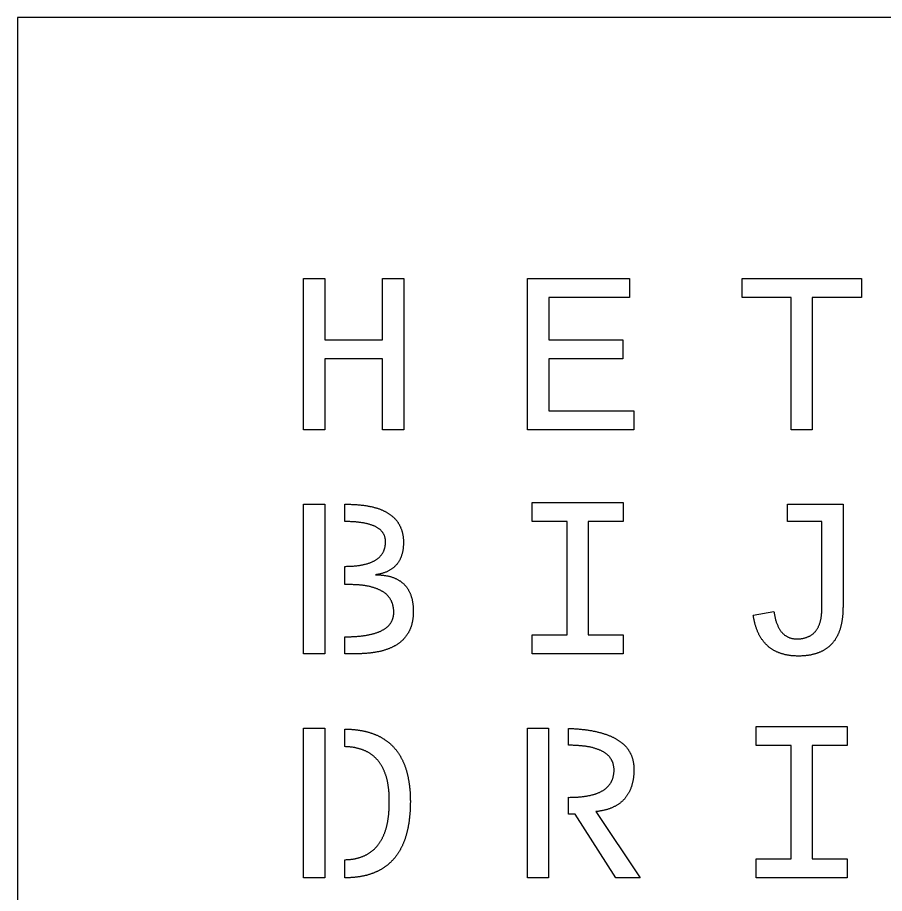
# Model space of a CAD drawing. Extents: x 0 to 500, y 0 to 500.
# Drawn here: x 0 to 129, y 369.6 to 500 of the extents above; entities that cross this region are included whole.
import ezdxf

# ---------------------------------------------------------------- set-up
doc = ezdxf.new("R2010")
doc.units = 0
doc.layers.get('0').update_dxf_attribs({"linetype": 'continuous'})

# ---------------------------------------------------------------- blocks, each defined once
blk = doc.blocks.new('SHAPESTRING013')
at = {"color": 0}
for points in [[(45.71, 405.31), (42.55, 405.31), (42.55, 427.56), (45.71, 427.56)], [(55.97, 411.5), (55.97, 411.59), (55.97, 411.68), (55.97, 411.76), (55.96, 411.85), (55.95, 411.94), (55.94, 412.02), (55.93, 412.11), (55.92, 412.19), (55.91, 412.27), (55.89, 412.35), (55.88, 412.43), (55.86, 412.51), (55.84, 412.59), (55.82, 412.67), (55.79, 412.74), (55.77, 412.82), (55.74, 412.89), (55.71, 412.96), (55.68, 413.04), (55.65, 413.11), (55.62, 413.18), (55.58, 413.25), (55.55, 413.31), (55.51, 413.38), (55.47, 413.45), (55.43, 413.51), (55.39, 413.58), (55.34, 413.64), (55.29, 413.7), (55.25, 413.76), (55.2, 413.82), (55.15, 413.88), (55.09, 413.94), (55.04, 414), (54.98, 414.05), (54.93, 414.11), (54.87, 414.16), (54.81, 414.22), (54.75, 414.27), (54.68, 414.32), (54.62, 414.37), (54.55, 414.42), (54.48, 414.47), (54.41, 414.51), (54.34, 414.56), (54.27, 414.6), (54.19, 414.65), (54.11, 414.69), (54.04, 414.73), (53.96, 414.78), (53.87, 414.82), (53.79, 414.85), (53.71, 414.89), (53.62, 414.93), (53.53, 414.97), (53.44, 415), (53.35, 415.04), (53.26, 415.07), (53.16, 415.1), (53.07, 415.13), (52.97, 415.16), (52.87, 415.19), (52.77, 415.22), (52.67, 415.25), (52.56, 415.27), (52.46, 415.3), (52.35, 415.32), (52.24, 415.35), (52.13, 415.37), (52.02, 415.39), (51.9, 415.41), (51.79, 415.43), (51.67, 415.45), (51.55, 415.46), (51.43, 415.48), (51.31, 415.5), (51.19, 415.51), (51.06, 415.52), (50.93, 415.54), (50.81, 415.55), (50.68, 415.56), (50.54, 415.57), (50.41, 415.58), (50.28, 415.58), (50.14, 415.59), (50, 415.59), (49.86, 415.6), (49.72, 415.6), (49.58, 415.6), (49.43, 415.61), (49.29, 415.61), (49.14, 415.6), (48.99, 415.6), (48.84, 415.6), (48.69, 415.6), (48.69, 418.32), (48.84, 418.32), (48.99, 418.33), (49.13, 418.33), (49.28, 418.33), (49.42, 418.34), (49.57, 418.34), (49.71, 418.35), (49.84, 418.36), (49.98, 418.37), (50.11, 418.38), (50.25, 418.39), (50.38, 418.41), (50.5, 418.42), (50.63, 418.44), (50.76, 418.45), (50.88, 418.47), (51, 418.49), (51.12, 418.51), (51.23, 418.53), (51.35, 418.56), (51.46, 418.58), (51.57, 418.6), (51.68, 418.63), (51.79, 418.66), (51.9, 418.68), (52, 418.71), (52.1, 418.74), (52.2, 418.78), (52.3, 418.81), (52.39, 418.84), (52.49, 418.88), (52.58, 418.91), (52.67, 418.95), (52.76, 418.99), (52.84, 419.03), (52.93, 419.07), (53.01, 419.11), (53.09, 419.15), (53.17, 419.2), (53.25, 419.24), (53.32, 419.29), (53.4, 419.34), (53.47, 419.39), (53.54, 419.44), (53.6, 419.49), (53.67, 419.54), (53.73, 419.59), (53.79, 419.65), (53.85, 419.7), (53.91, 419.76), (53.97, 419.82), (54.02, 419.87), (54.07, 419.93), (54.12, 420), (54.17, 420.06), (54.22, 420.12), (54.26, 420.19), (54.3, 420.25), (54.34, 420.32), (54.38, 420.39), (54.42, 420.45), (54.45, 420.52), (54.49, 420.6), (54.52, 420.67), (54.55, 420.74), (54.57, 420.82), (54.6, 420.89), (54.62, 420.97), (54.64, 421.05), (54.66, 421.13), (54.68, 421.21), (54.7, 421.29), (54.71, 421.37), (54.72, 421.46), (54.73, 421.54), (54.74, 421.63), (54.75, 421.71), (54.75, 421.8), (54.75, 421.89), (54.75, 421.98), (54.75, 422.06), (54.75, 422.14), (54.74, 422.22), (54.74, 422.29), (54.73, 422.36), (54.72, 422.44), (54.7, 422.51), (54.69, 422.58), (54.67, 422.65), (54.65, 422.72), (54.63, 422.79), (54.6, 422.86), (54.58, 422.92), (54.55, 422.99), (54.52, 423.05), (54.48, 423.11), (54.45, 423.18), (54.41, 423.24), (54.37, 423.3), (54.33, 423.36), (54.29, 423.41), (54.25, 423.47), (54.2, 423.53), (54.15, 423.58), (54.1, 423.63), (54.04, 423.69), (53.99, 423.74), (53.93, 423.79), (53.87, 423.84), (53.81, 423.89), (53.74, 423.93), (53.68, 423.98), (53.61, 424.02), (53.54, 424.07), (53.47, 424.11), (53.39, 424.15), (53.32, 424.2), (53.24, 424.24), (53.16, 424.28), (53.07, 424.31), (52.99, 424.35), (52.9, 424.39), (52.81, 424.42), (52.72, 424.46), (52.63, 424.49), (52.53, 424.52), (52.43, 424.55), (52.33, 424.58), (52.23, 424.61), (52.13, 424.64), (52.02, 424.66), (51.91, 424.69), (51.8, 424.71), (51.69, 424.74), (51.58, 424.76), (51.46, 424.78), (51.34, 424.8), (51.22, 424.82), (51.1, 424.84), (50.97, 424.86), (50.85, 424.87), (50.72, 424.89), (50.58, 424.9), (50.45, 424.92), (50.32, 424.93), (50.18, 424.94), (50.04, 424.95), (49.9, 424.96), (49.75, 424.97), (49.61, 424.97), (49.46, 424.98), (49.31, 424.98), (49.16, 424.99), (49, 424.99), (48.85, 424.99), (48.69, 424.99), (48.69, 427.57), (48.83, 427.57), (48.98, 427.57), (49.12, 427.57), (49.26, 427.56), (49.4, 427.56), (49.54, 427.56), (49.68, 427.55), (49.82, 427.55), (49.95, 427.54), (50.09, 427.54), (50.22, 427.53), (50.35, 427.52), (50.48, 427.51), (50.61, 427.5), (50.74, 427.49), (50.87, 427.48), (51, 427.47), (51.12, 427.45), (51.25, 427.44), (51.37, 427.42), (51.49, 427.41), (51.61, 427.39), (51.73, 427.38), (51.84, 427.36), (51.96, 427.34), (52.08, 427.32), (52.19, 427.3), (52.3, 427.28), (52.41, 427.25), (52.52, 427.23), (52.63, 427.21), (52.74, 427.18), (52.85, 427.16), (52.95, 427.13), (53.06, 427.1), (53.16, 427.08), (53.26, 427.05), (53.36, 427.02), (53.46, 426.99), (53.56, 426.96), (53.65, 426.92), (53.75, 426.89), (53.84, 426.86), (53.94, 426.82), (54.03, 426.79), (54.12, 426.75), (54.21, 426.71), (54.3, 426.68), (54.38, 426.64), (54.47, 426.6), (54.55, 426.56), (54.64, 426.52), (54.72, 426.47), (54.8, 426.43), (54.88, 426.39), (54.96, 426.34), (55.03, 426.3), (55.11, 426.25), (55.18, 426.21), (55.26, 426.16), (55.33, 426.11), (55.4, 426.06), (55.47, 426.01), (55.54, 425.96), (55.61, 425.91), (55.67, 425.85), (55.74, 425.8), (55.8, 425.75), (55.86, 425.69), (55.92, 425.64), (55.98, 425.58), (56.04, 425.52), (56.1, 425.46), (56.16, 425.4), (56.21, 425.34), (56.26, 425.28), (56.32, 425.22), (56.37, 425.16), (56.42, 425.1), (56.47, 425.03), (56.51, 424.97), (56.56, 424.9), (56.61, 424.84), (56.65, 424.77), (56.69, 424.7), (56.73, 424.63), (56.77, 424.56), (56.81, 424.49), (56.85, 424.42), (56.89, 424.35), (56.92, 424.27), (56.96, 424.2), (56.99, 424.12), (57.02, 424.05), (57.05, 423.97), (57.08, 423.9), (57.11, 423.82), (57.14, 423.74), (57.16, 423.66), (57.19, 423.58), (57.21, 423.5), (57.23, 423.42), (57.25, 423.33), (57.27, 423.25), (57.29, 423.16), (57.31, 423.08), (57.32, 422.99), (57.34, 422.91), (57.35, 422.82), (57.36, 422.73), (57.37, 422.64), (57.38, 422.55), (57.39, 422.46), (57.4, 422.37), (57.4, 422.27), (57.41, 422.18), (57.41, 422.09), (57.41, 421.99), (57.41, 421.89), (57.41, 421.78), (57.41, 421.66), (57.41, 421.54), (57.4, 421.43), (57.39, 421.32), (57.39, 421.21), (57.38, 421.1), (57.36, 420.99), (57.35, 420.88), (57.33, 420.78), (57.32, 420.67), (57.3, 420.57), (57.28, 420.47), (57.26, 420.37), (57.23, 420.27), (57.21, 420.17), (57.18, 420.08), (57.15, 419.98), (57.12, 419.89), (57.09, 419.8), (57.06, 419.71), (57.02, 419.62), (56.98, 419.53), (56.95, 419.45), (56.91, 419.37), (56.86, 419.28), (56.82, 419.2), (56.77, 419.12), (56.73, 419.04), (56.68, 418.97), (56.63, 418.89), (56.58, 418.82), (56.52, 418.75), (56.47, 418.68), (56.41, 418.61), (56.35, 418.54), (56.29, 418.47), (56.23, 418.41), (56.17, 418.34), (56.1, 418.28), (56.04, 418.22), (55.97, 418.16), (55.9, 418.1), (55.83, 418.05), (55.75, 417.99), (55.68, 417.94), (55.6, 417.89), (55.52, 417.84), (55.44, 417.79), (55.36, 417.74), (55.28, 417.69), (55.2, 417.65), (55.11, 417.6), (55.02, 417.56), (54.93, 417.52), (54.84, 417.48), (54.75, 417.45), (54.65, 417.41), (54.56, 417.37), (54.46, 417.34), (54.36, 417.31), (54.26, 417.28), (54.15, 417.25), (54.05, 417.22), (53.94, 417.2), (53.83, 417.17), (53.72, 417.15), (53.61, 417.13), (53.5, 417.11), (53.39, 417.09), (53.27, 417.07), (53.39, 417.07), (53.51, 417.07), (53.63, 417.06), (53.75, 417.06), (53.87, 417.05), (53.99, 417.04), (54.1, 417.03), (54.22, 417.02), (54.33, 417.01), (54.44, 417), (54.55, 416.98), (54.66, 416.97), (54.76, 416.95), (54.87, 416.93), (54.97, 416.91), (55.07, 416.89), (55.18, 416.87), (55.28, 416.84), (55.37, 416.82), (55.47, 416.79), (55.57, 416.77), (55.66, 416.74), (55.75, 416.71), (55.85, 416.67), (55.94, 416.64), (56.02, 416.61), (56.11, 416.57), (56.2, 416.54), (56.28, 416.5), (56.37, 416.46), (56.45, 416.42), (56.53, 416.38), (56.61, 416.33), (56.69, 416.29), (56.76, 416.24), (56.84, 416.19), (56.91, 416.15), (56.98, 416.1), (57.06, 416.04), (57.13, 415.99), (57.19, 415.94), (57.26, 415.88), (57.33, 415.83), (57.39, 415.77), (57.45, 415.71), (57.52, 415.65), (57.58, 415.59), (57.63, 415.52), (57.69, 415.46), (57.75, 415.39), (57.8, 415.33), (57.86, 415.26), (57.91, 415.19), (57.96, 415.12), (58.01, 415.05), (58.06, 414.97), (58.1, 414.9), (58.15, 414.82), (58.19, 414.74), (58.24, 414.67), (58.28, 414.59), (58.32, 414.5), (58.35, 414.42), (58.39, 414.34), (58.43, 414.25), (58.46, 414.17), (58.49, 414.08), (58.53, 413.99), (58.56, 413.9), (58.58, 413.81), (58.61, 413.71), (58.64, 413.62), (58.66, 413.52), (58.69, 413.43), (58.71, 413.33), (58.73, 413.23), (58.75, 413.13), (58.77, 413.02), (58.78, 412.92), (58.8, 412.82), (58.81, 412.71), (58.82, 412.6), (58.84, 412.49), (58.85, 412.38), (58.85, 412.27), (58.86, 412.16), (58.87, 412.04), (58.87, 411.93), (58.87, 411.81), (58.88, 411.69), (58.88, 411.57), (58.87, 411.47), (58.87, 411.37), (58.87, 411.27), (58.87, 411.17), (58.86, 411.07), (58.85, 410.97), (58.85, 410.87), (58.84, 410.77), (58.83, 410.68), (58.82, 410.58), (58.8, 410.49), (58.79, 410.39), (58.77, 410.3), (58.76, 410.21), (58.74, 410.12), (58.72, 410.03), (58.7, 409.94), (58.68, 409.85), (58.66, 409.76), (58.64, 409.67), (58.62, 409.59), (58.59, 409.5), (58.56, 409.42), (58.54, 409.34), (58.51, 409.25), (58.48, 409.17), (58.45, 409.09), (58.41, 409.01), (58.38, 408.93), (58.35, 408.85), (58.31, 408.77), (58.27, 408.7), (58.24, 408.62), (58.2, 408.55), (58.16, 408.47), (58.12, 408.4), (58.07, 408.33), (58.03, 408.26), (57.98, 408.19), (57.94, 408.12), (57.89, 408.05), (57.84, 407.98), (57.79, 407.91), (57.74, 407.85), (57.69, 407.78), (57.64, 407.72), (57.58, 407.65), (57.53, 407.59), (57.47, 407.53), (57.41, 407.47), (57.35, 407.41), (57.29, 407.35), (57.23, 407.29), (57.17, 407.23), (57.11, 407.17), (57.04, 407.12), (56.97, 407.06), (56.91, 407.01), (56.84, 406.95), (56.77, 406.9), (56.7, 406.85), (56.63, 406.8), (56.55, 406.75), (56.48, 406.7), (56.41, 406.65), (56.33, 406.6), (56.25, 406.56), (56.17, 406.51), (56.09, 406.47), (56.01, 406.42), (55.93, 406.38), (55.85, 406.34), (55.76, 406.29), (55.68, 406.25), (55.59, 406.21), (55.5, 406.18), (55.41, 406.14), (55.32, 406.1), (55.23, 406.06), (55.14, 406.03), (55.04, 405.99), (54.95, 405.96), (54.85, 405.93), (54.76, 405.89), (54.66, 405.86), (54.56, 405.83), (54.46, 405.8), (54.35, 405.77), (54.25, 405.75), (54.15, 405.72), (54.04, 405.69), (53.93, 405.67), (53.83, 405.64), (53.72, 405.62), (53.61, 405.6), (53.5, 405.58), (53.38, 405.56), (53.27, 405.54), (53.16, 405.52), (53.04, 405.5), (52.92, 405.48), (52.8, 405.46), (52.68, 405.45), (52.56, 405.43), (52.44, 405.42), (52.32, 405.41), (52.2, 405.39), (52.07, 405.38), (51.94, 405.37), (51.82, 405.36), (51.69, 405.35), (51.56, 405.34), (51.43, 405.34), (51.29, 405.33), (51.16, 405.32), (51.03, 405.32), (50.89, 405.32), (50.75, 405.31), (50.61, 405.31), (50.48, 405.31), (50.34, 405.31), (48.69, 405.31), (48.69, 407.84), (48.85, 407.84), (49, 407.84), (49.16, 407.84), (49.31, 407.84), (49.47, 407.85), (49.62, 407.85), (49.76, 407.86), (49.91, 407.87), (50.06, 407.87), (50.2, 407.88), (50.34, 407.89), (50.48, 407.9), (50.62, 407.91), (50.76, 407.92), (50.89, 407.94), (51.02, 407.95), (51.16, 407.96), (51.28, 407.98), (51.41, 408), (51.54, 408.01), (51.66, 408.03), (51.78, 408.05), (51.9, 408.07), (52.02, 408.09), (52.14, 408.11), (52.26, 408.14), (52.37, 408.16), (52.48, 408.18), (52.59, 408.21), (52.7, 408.23), (52.81, 408.26), (52.91, 408.29), (53.01, 408.32), (53.11, 408.35), (53.21, 408.38), (53.31, 408.41), (53.41, 408.44), (53.5, 408.48), (53.59, 408.51), (53.69, 408.54), (53.77, 408.58), (53.86, 408.62), (53.95, 408.65), (54.03, 408.69), (54.11, 408.73), (54.19, 408.77), (54.27, 408.81), (54.35, 408.86), (54.42, 408.9), (54.49, 408.94), (54.57, 408.99), (54.64, 409.03), (54.7, 409.08), (54.77, 409.13), (54.83, 409.17), (54.9, 409.22), (54.96, 409.27), (55.02, 409.32), (55.07, 409.38), (55.13, 409.43), (55.18, 409.48), (55.23, 409.54), (55.28, 409.59), (55.33, 409.65), (55.38, 409.7), (55.42, 409.76), (55.47, 409.82), (55.51, 409.88), (55.55, 409.94), (55.59, 410), (55.62, 410.06), (55.66, 410.13), (55.69, 410.19), (55.72, 410.26), (55.75, 410.32), (55.78, 410.39), (55.8, 410.46), (55.83, 410.53), (55.85, 410.6), (55.87, 410.67), (55.89, 410.74), (55.9, 410.81), (55.92, 410.88), (55.93, 410.96), (55.94, 411.03), (55.95, 411.11), (55.96, 411.18), (55.97, 411.26), (55.97, 411.34), (55.97, 411.42)]]:
    blk.add_lwpolyline(points, close=True, dxfattribs=at)
blk = doc.blocks.new('SHAPESTRING026')
at = {"color": 0}
for points in [[(45.74, 371.98), (42.55, 371.98), (42.55, 394.22), (45.74, 394.22)], [(55.31, 383.29), (55.31, 383.42), (55.31, 383.55), (55.31, 383.68), (55.31, 383.81), (55.31, 383.94), (55.3, 384.06), (55.3, 384.19), (55.29, 384.32), (55.28, 384.44), (55.27, 384.56), (55.27, 384.68), (55.26, 384.8), (55.24, 384.92), (55.23, 385.04), (55.22, 385.16), (55.21, 385.28), (55.19, 385.39), (55.18, 385.5), (55.16, 385.62), (55.14, 385.73), (55.12, 385.84), (55.11, 385.95), (55.09, 386.06), (55.07, 386.17), (55.04, 386.27), (55.02, 386.38), (55, 386.48), (54.97, 386.59), (54.95, 386.69), (54.92, 386.79), (54.89, 386.89), (54.87, 386.99), (54.84, 387.09), (54.81, 387.18), (54.78, 387.28), (54.74, 387.37), (54.71, 387.47), (54.68, 387.56), (54.64, 387.65), (54.61, 387.74), (54.57, 387.83), (54.53, 387.92), (54.5, 388.01), (54.46, 388.09), (54.42, 388.18), (54.38, 388.26), (54.33, 388.35), (54.29, 388.43), (54.25, 388.51), (54.2, 388.59), (54.16, 388.67), (54.11, 388.74), (54.06, 388.82), (54.02, 388.9), (53.97, 388.97), (53.92, 389.04), (53.86, 389.11), (53.81, 389.19), (53.76, 389.26), (53.71, 389.32), (53.65, 389.39), (53.6, 389.46), (53.54, 389.52), (53.48, 389.59), (53.42, 389.65), (53.37, 389.71), (53.31, 389.78), (53.24, 389.84), (53.18, 389.9), (53.12, 389.95), (53.06, 390.01), (52.99, 390.07), (52.93, 390.12), (52.86, 390.17), (52.79, 390.23), (52.72, 390.28), (52.65, 390.33), (52.58, 390.38), (52.51, 390.43), (52.44, 390.47), (52.37, 390.52), (52.3, 390.57), (52.22, 390.61), (52.14, 390.65), (52.07, 390.7), (51.99, 390.74), (51.91, 390.78), (51.83, 390.81), (51.75, 390.85), (51.67, 390.89), (51.59, 390.92), (51.51, 390.96), (51.42, 390.99), (51.34, 391.02), (51.25, 391.05), (51.17, 391.08), (51.08, 391.11), (50.99, 391.14), (50.9, 391.17), (50.81, 391.19), (50.72, 391.22), (50.63, 391.24), (50.54, 391.26), (50.44, 391.29), (50.35, 391.31), (50.25, 391.33), (50.16, 391.34), (50.06, 391.36), (49.96, 391.38), (49.86, 391.39), (49.76, 391.41), (49.66, 391.42), (49.56, 391.43), (49.45, 391.44), (49.35, 391.45), (49.25, 391.46), (49.14, 391.47), (49.03, 391.47), (48.93, 391.48), (48.82, 391.48), (48.71, 391.49), (48.71, 394.1), (48.82, 394.1), (48.94, 394.1), (49.05, 394.09), (49.17, 394.09), (49.28, 394.09), (49.4, 394.08), (49.51, 394.08), (49.62, 394.07), (49.73, 394.06), (49.84, 394.05), (49.95, 394.04), (50.06, 394.04), (50.16, 394.02), (50.27, 394.01), (50.38, 394), (50.48, 393.99), (50.59, 393.98), (50.69, 393.96), (50.8, 393.95), (50.9, 393.93), (51, 393.91), (51.1, 393.9), (51.2, 393.88), (51.3, 393.86), (51.4, 393.84), (51.5, 393.82), (51.6, 393.8), (51.7, 393.78), (51.79, 393.75), (51.89, 393.73), (51.98, 393.71), (52.08, 393.68), (52.17, 393.66), (52.27, 393.63), (52.36, 393.6), (52.45, 393.57), (52.54, 393.55), (52.63, 393.52), (52.72, 393.49), (52.81, 393.45), (52.9, 393.42), (52.99, 393.39), (53.07, 393.36), (53.16, 393.32), (53.24, 393.29), (53.33, 393.25), (53.41, 393.22), (53.5, 393.18), (53.58, 393.14), (53.66, 393.1), (53.74, 393.06), (53.82, 393.02), (53.9, 392.98), (53.98, 392.94), (54.06, 392.9), (54.14, 392.85), (54.22, 392.81), (54.29, 392.77), (54.37, 392.72), (54.44, 392.67), (54.52, 392.63), (54.59, 392.58), (54.66, 392.53), (54.74, 392.48), (54.81, 392.43), (54.88, 392.38), (54.95, 392.33), (55.02, 392.28), (55.09, 392.22), (55.15, 392.17), (55.22, 392.11), (55.29, 392.06), (55.35, 392), (55.42, 391.95), (55.48, 391.89), (55.55, 391.83), (55.61, 391.77), (55.67, 391.71), (55.73, 391.65), (55.8, 391.59), (55.86, 391.53), (55.92, 391.46), (55.97, 391.4), (56.03, 391.33), (56.09, 391.27), (56.15, 391.2), (56.2, 391.14), (56.26, 391.07), (56.31, 391), (56.37, 390.93), (56.42, 390.86), (56.47, 390.79), (56.53, 390.72), (56.58, 390.65), (56.63, 390.57), (56.68, 390.5), (56.73, 390.43), (56.78, 390.35), (56.82, 390.27), (56.87, 390.2), (56.92, 390.12), (56.96, 390.04), (57.01, 389.96), (57.05, 389.88), (57.1, 389.8), (57.14, 389.72), (57.18, 389.64), (57.22, 389.56), (57.26, 389.47), (57.3, 389.39), (57.34, 389.3), (57.38, 389.22), (57.42, 389.13), (57.46, 389.04), (57.49, 388.96), (57.53, 388.87), (57.56, 388.78), (57.6, 388.69), (57.63, 388.59), (57.67, 388.5), (57.7, 388.41), (57.73, 388.32), (57.76, 388.22), (57.79, 388.13), (57.82, 388.03), (57.85, 387.93), (57.88, 387.84), (57.91, 387.74), (57.93, 387.64), (57.96, 387.54), (57.98, 387.44), (58.01, 387.34), (58.03, 387.24), (58.06, 387.13), (58.08, 387.03), (58.1, 386.93), (58.12, 386.82), (58.14, 386.72), (58.16, 386.61), (58.18, 386.5), (58.2, 386.39), (58.22, 386.29), (58.24, 386.18), (58.25, 386.07), (58.27, 385.95), (58.28, 385.84), (58.3, 385.73), (58.31, 385.62), (58.32, 385.5), (58.34, 385.39), (58.35, 385.27), (58.36, 385.16), (58.37, 385.04), (58.38, 384.92), (58.39, 384.8), (58.39, 384.68), (58.4, 384.56), (58.41, 384.44), (58.41, 384.32), (58.42, 384.2), (58.42, 384.07), (58.43, 383.95), (58.43, 383.83), (58.43, 383.7), (58.43, 383.57), (58.44, 383.45), (58.44, 383.32), (58.44, 383.19), (58.43, 383.06), (58.43, 382.93), (58.43, 382.8), (58.43, 382.67), (58.42, 382.54), (58.42, 382.41), (58.41, 382.29), (58.41, 382.16), (58.4, 382.04), (58.4, 381.91), (58.39, 381.79), (58.38, 381.67), (58.37, 381.55), (58.36, 381.43), (58.35, 381.31), (58.34, 381.19), (58.33, 381.07), (58.32, 380.95), (58.3, 380.83), (58.29, 380.72), (58.28, 380.6), (58.26, 380.49), (58.25, 380.37), (58.23, 380.26), (58.21, 380.15), (58.2, 380.04), (58.18, 379.93), (58.16, 379.82), (58.14, 379.71), (58.12, 379.6), (58.1, 379.49), (58.08, 379.38), (58.06, 379.28), (58.03, 379.17), (58.01, 379.07), (57.99, 378.96), (57.96, 378.86), (57.94, 378.76), (57.91, 378.66), (57.88, 378.56), (57.86, 378.46), (57.83, 378.36), (57.8, 378.26), (57.77, 378.16), (57.74, 378.06), (57.71, 377.97), (57.68, 377.87), (57.65, 377.78), (57.61, 377.68), (57.58, 377.59), (57.55, 377.5), (57.51, 377.41), (57.48, 377.31), (57.44, 377.22), (57.4, 377.13), (57.37, 377.05), (57.33, 376.96), (57.29, 376.87), (57.25, 376.79), (57.21, 376.7), (57.17, 376.61), (57.13, 376.53), (57.09, 376.45), (57.05, 376.37), (57, 376.28), (56.96, 376.2), (56.92, 376.12), (56.87, 376.04), (56.82, 375.96), (56.78, 375.89), (56.73, 375.81), (56.68, 375.73), (56.64, 375.66), (56.59, 375.58), (56.54, 375.51), (56.49, 375.44), (56.44, 375.36), (56.38, 375.29), (56.33, 375.22), (56.28, 375.15), (56.23, 375.08), (56.17, 375.01), (56.12, 374.94), (56.06, 374.88), (56, 374.81), (55.95, 374.75), (55.89, 374.68), (55.83, 374.62), (55.77, 374.55), (55.71, 374.49), (55.65, 374.43), (55.59, 374.37), (55.53, 374.31), (55.47, 374.25), (55.41, 374.19), (55.34, 374.13), (55.28, 374.08), (55.21, 374.02), (55.15, 373.96), (55.08, 373.91), (55.02, 373.85), (54.95, 373.8), (54.88, 373.75), (54.81, 373.7), (54.74, 373.65), (54.67, 373.6), (54.6, 373.55), (54.53, 373.5), (54.46, 373.45), (54.38, 373.4), (54.31, 373.36), (54.24, 373.31), (54.16, 373.27), (54.09, 373.22), (54.01, 373.18), (53.93, 373.14), (53.86, 373.09), (53.78, 373.05), (53.7, 373.01), (53.62, 372.97), (53.54, 372.93), (53.46, 372.9), (53.38, 372.86), (53.3, 372.82), (53.22, 372.79), (53.13, 372.75), (53.05, 372.72), (52.96, 372.68), (52.88, 372.65), (52.79, 372.62), (52.71, 372.59), (52.62, 372.56), (52.53, 372.53), (52.44, 372.5), (52.35, 372.47), (52.26, 372.45), (52.17, 372.42), (52.08, 372.39), (51.99, 372.37), (51.9, 372.34), (51.81, 372.32), (51.71, 372.3), (51.62, 372.28), (51.52, 372.26), (51.43, 372.23), (51.33, 372.22), (51.23, 372.2), (51.14, 372.18), (51.04, 372.16), (50.94, 372.14), (50.84, 372.13), (50.74, 372.11), (50.64, 372.1), (50.54, 372.09), (50.43, 372.07), (50.33, 372.06), (50.23, 372.05), (50.12, 372.04), (50.02, 372.03), (49.91, 372.02), (49.81, 372.01), (49.7, 372.01), (49.59, 372), (49.48, 371.99), (49.38, 371.99), (49.27, 371.99), (49.16, 371.98), (49.04, 371.98), (48.93, 371.98), (48.82, 371.98), (48.71, 371.98), (48.71, 374.67), (48.81, 374.67), (48.92, 374.68), (49.02, 374.68), (49.13, 374.69), (49.23, 374.69), (49.33, 374.7), (49.43, 374.71), (49.53, 374.72), (49.63, 374.73), (49.73, 374.75), (49.83, 374.76), (49.93, 374.77), (50.02, 374.79), (50.12, 374.81), (50.21, 374.82), (50.3, 374.84), (50.4, 374.86), (50.49, 374.89), (50.58, 374.91), (50.67, 374.93), (50.76, 374.96), (50.84, 374.98), (50.93, 375.01), (51.02, 375.04), (51.1, 375.06), (51.19, 375.09), (51.27, 375.13), (51.36, 375.16), (51.44, 375.19), (51.52, 375.23), (51.6, 375.26), (51.68, 375.3), (51.76, 375.33), (51.83, 375.37), (51.91, 375.41), (51.99, 375.45), (52.06, 375.5), (52.14, 375.54), (52.21, 375.58), (52.28, 375.63), (52.35, 375.67), (52.43, 375.72), (52.5, 375.77), (52.56, 375.82), (52.63, 375.87), (52.7, 375.92), (52.77, 375.97), (52.83, 376.03), (52.9, 376.08), (52.96, 376.14), (53.03, 376.2), (53.09, 376.25), (53.15, 376.31), (53.21, 376.37), (53.27, 376.43), (53.33, 376.5), (53.39, 376.56), (53.44, 376.62), (53.5, 376.69), (53.55, 376.76), (53.61, 376.83), (53.66, 376.89), (53.72, 376.96), (53.77, 377.04), (53.82, 377.11), (53.87, 377.18), (53.92, 377.26), (53.97, 377.33), (54.01, 377.41), (54.06, 377.48), (54.11, 377.56), (54.15, 377.64), (54.2, 377.72), (54.24, 377.81), (54.28, 377.89), (54.32, 377.97), (54.37, 378.06), (54.41, 378.14), (54.44, 378.23), (54.48, 378.32), (54.52, 378.41), (54.56, 378.5), (54.59, 378.59), (54.63, 378.69), (54.66, 378.78), (54.69, 378.87), (54.73, 378.97), (54.76, 379.07), (54.79, 379.17), (54.82, 379.26), (54.85, 379.37), (54.87, 379.47), (54.9, 379.57), (54.93, 379.67), (54.95, 379.78), (54.98, 379.88), (55, 379.99), (55.02, 380.1), (55.05, 380.21), (55.07, 380.32), (55.09, 380.43), (55.11, 380.54), (55.12, 380.65), (55.14, 380.77), (55.16, 380.88), (55.18, 381), (55.19, 381.12), (55.2, 381.24), (55.22, 381.36), (55.23, 381.48), (55.24, 381.6), (55.25, 381.72), (55.26, 381.85), (55.27, 381.97), (55.28, 382.1), (55.29, 382.23), (55.29, 382.36), (55.3, 382.49), (55.3, 382.62), (55.31, 382.75), (55.31, 382.88), (55.31, 383.01), (55.31, 383.15)]]:
    blk.add_lwpolyline(points, close=True, dxfattribs=at)
blk = doc.blocks.new('SHAPESTRING027')
at = {"color": 0}
for points in [[(79.01, 371.98), (75.89, 371.98), (75.89, 394.22), (79.01, 394.22)], [(88.75, 387.9), (88.75, 387.99), (88.75, 388.07), (88.74, 388.16), (88.74, 388.24), (88.73, 388.32), (88.73, 388.4), (88.72, 388.48), (88.71, 388.56), (88.69, 388.64), (88.68, 388.71), (88.66, 388.79), (88.64, 388.87), (88.62, 388.94), (88.6, 389.01), (88.57, 389.08), (88.55, 389.16), (88.52, 389.23), (88.49, 389.29), (88.46, 389.36), (88.43, 389.43), (88.39, 389.5), (88.36, 389.56), (88.32, 389.63), (88.28, 389.69), (88.24, 389.75), (88.19, 389.81), (88.15, 389.87), (88.1, 389.93), (88.05, 389.99), (88, 390.05), (87.95, 390.1), (87.89, 390.16), (87.84, 390.21), (87.78, 390.27), (87.72, 390.32), (87.66, 390.37), (87.59, 390.42), (87.53, 390.47), (87.46, 390.52), (87.39, 390.57), (87.32, 390.61), (87.25, 390.66), (87.17, 390.7), (87.1, 390.75), (87.02, 390.79), (86.94, 390.83), (86.86, 390.87), (86.78, 390.91), (86.69, 390.95), (86.6, 390.99), (86.52, 391.02), (86.43, 391.06), (86.33, 391.09), (86.24, 391.13), (86.14, 391.16), (86.05, 391.19), (85.95, 391.22), (85.85, 391.25), (85.74, 391.28), (85.64, 391.31), (85.53, 391.34), (85.42, 391.36), (85.31, 391.39), (85.2, 391.41), (85.09, 391.44), (84.97, 391.46), (84.85, 391.48), (84.73, 391.5), (84.61, 391.52), (84.49, 391.54), (84.37, 391.55), (84.24, 391.57), (84.11, 391.58), (83.98, 391.6), (83.85, 391.61), (83.72, 391.62), (83.58, 391.63), (83.45, 391.65), (83.31, 391.65), (83.17, 391.66), (83.02, 391.67), (82.88, 391.68), (82.73, 391.68), (82.59, 391.69), (82.44, 391.69), (82.28, 391.69), (82.13, 391.69), (81.98, 391.69), (81.98, 394.2), (82.13, 394.19), (82.28, 394.19), (82.43, 394.18), (82.57, 394.17), (82.72, 394.17), (82.86, 394.16), (83.01, 394.15), (83.15, 394.14), (83.29, 394.13), (83.43, 394.12), (83.57, 394.1), (83.71, 394.09), (83.85, 394.08), (83.98, 394.06), (84.12, 394.05), (84.25, 394.03), (84.38, 394.02), (84.51, 394), (84.64, 393.98), (84.77, 393.97), (84.9, 393.95), (85.02, 393.93), (85.15, 393.91), (85.27, 393.89), (85.39, 393.87), (85.52, 393.84), (85.64, 393.82), (85.76, 393.8), (85.87, 393.78), (85.99, 393.75), (86.11, 393.73), (86.22, 393.7), (86.33, 393.67), (86.44, 393.65), (86.56, 393.62), (86.67, 393.59), (86.77, 393.56), (86.88, 393.53), (86.99, 393.5), (87.09, 393.47), (87.2, 393.44), (87.3, 393.41), (87.4, 393.37), (87.5, 393.34), (87.6, 393.3), (87.7, 393.27), (87.79, 393.23), (87.89, 393.2), (87.98, 393.16), (88.08, 393.12), (88.17, 393.08), (88.26, 393.04), (88.35, 393.01), (88.44, 392.96), (88.52, 392.92), (88.61, 392.88), (88.69, 392.84), (88.78, 392.8), (88.86, 392.75), (88.94, 392.71), (89.02, 392.66), (89.1, 392.62), (89.18, 392.57), (89.26, 392.53), (89.33, 392.48), (89.41, 392.43), (89.48, 392.38), (89.55, 392.33), (89.62, 392.28), (89.69, 392.23), (89.76, 392.18), (89.83, 392.13), (89.89, 392.07), (89.96, 392.02), (90.02, 391.97), (90.08, 391.91), (90.14, 391.86), (90.2, 391.8), (90.26, 391.74), (90.32, 391.69), (90.38, 391.63), (90.43, 391.57), (90.49, 391.51), (90.54, 391.45), (90.59, 391.39), (90.64, 391.33), (90.69, 391.27), (90.74, 391.2), (90.79, 391.14), (90.83, 391.08), (90.88, 391.01), (90.92, 390.95), (90.96, 390.88), (91, 390.81), (91.04, 390.75), (91.08, 390.68), (91.12, 390.61), (91.16, 390.54), (91.19, 390.47), (91.23, 390.4), (91.26, 390.33), (91.29, 390.26), (91.32, 390.18), (91.35, 390.11), (91.38, 390.04), (91.41, 389.96), (91.43, 389.89), (91.46, 389.81), (91.48, 389.73), (91.5, 389.66), (91.52, 389.58), (91.54, 389.5), (91.56, 389.42), (91.58, 389.34), (91.6, 389.26), (91.61, 389.18), (91.63, 389.1), (91.64, 389.02), (91.65, 388.93), (91.66, 388.85), (91.67, 388.77), (91.68, 388.68), (91.69, 388.59), (91.69, 388.51), (91.7, 388.42), (91.7, 388.33), (91.7, 388.25), (91.7, 388.16), (91.7, 388.07), (91.7, 387.95), (91.7, 387.83), (91.69, 387.71), (91.69, 387.6), (91.68, 387.48), (91.67, 387.37), (91.67, 387.26), (91.65, 387.15), (91.64, 387.04), (91.63, 386.93), (91.62, 386.82), (91.6, 386.72), (91.58, 386.61), (91.57, 386.51), (91.55, 386.4), (91.53, 386.3), (91.51, 386.2), (91.48, 386.1), (91.46, 386), (91.43, 385.9), (91.41, 385.81), (91.38, 385.71), (91.35, 385.62), (91.32, 385.53), (91.29, 385.44), (91.26, 385.34), (91.22, 385.26), (91.19, 385.17), (91.15, 385.08), (91.11, 384.99), (91.08, 384.91), (91.04, 384.82), (90.99, 384.74), (90.95, 384.66), (90.91, 384.58), (90.86, 384.5), (90.82, 384.42), (90.77, 384.35), (90.72, 384.27), (90.67, 384.2), (90.62, 384.12), (90.57, 384.05), (90.51, 383.98), (90.46, 383.91), (90.4, 383.84), (90.35, 383.77), (90.29, 383.7), (90.23, 383.64), (90.17, 383.57), (90.1, 383.51), (90.04, 383.45), (89.98, 383.39), (89.91, 383.33), (89.84, 383.27), (89.78, 383.21), (89.71, 383.15), (89.64, 383.1), (89.56, 383.04), (89.49, 382.99), (89.42, 382.94), (89.34, 382.89), (89.26, 382.84), (89.18, 382.79), (89.11, 382.74), (89.02, 382.69), (88.94, 382.65), (88.86, 382.6), (88.78, 382.56), (88.69, 382.52), (88.6, 382.48), (88.51, 382.44), (88.43, 382.4), (88.33, 382.36), (88.24, 382.33), (88.15, 382.29), (88.06, 382.26), (87.96, 382.22), (87.86, 382.19), (87.77, 382.16), (87.67, 382.13), (87.57, 382.1), (87.46, 382.08), (87.36, 382.05), (87.26, 382.02), (87.15, 382), (87.05, 381.98), (86.94, 381.96), (86.83, 381.94), (86.72, 381.92), (86.61, 381.9), (86.49, 381.88), (86.38, 381.86), (86.27, 381.85), (86.15, 381.84), (86.03, 381.82), (92.63, 371.98), (89, 371.98), (82.97, 381.46), (81.98, 381.46), (81.98, 383.95), (82.13, 383.94), (82.27, 383.95), (82.42, 383.95), (82.56, 383.95), (82.7, 383.95), (82.85, 383.96), (82.98, 383.96), (83.12, 383.97), (83.26, 383.98), (83.39, 383.99), (83.52, 384), (83.66, 384.01), (83.78, 384.02), (83.91, 384.03), (84.04, 384.05), (84.16, 384.06), (84.28, 384.08), (84.41, 384.1), (84.53, 384.11), (84.64, 384.13), (84.76, 384.15), (84.87, 384.17), (84.99, 384.2), (85.1, 384.22), (85.21, 384.24), (85.31, 384.27), (85.42, 384.3), (85.52, 384.32), (85.63, 384.35), (85.73, 384.38), (85.83, 384.41), (85.92, 384.44), (86.02, 384.47), (86.11, 384.51), (86.21, 384.54), (86.3, 384.58), (86.39, 384.61), (86.48, 384.65), (86.56, 384.69), (86.65, 384.73), (86.73, 384.77), (86.81, 384.81), (86.89, 384.85), (86.97, 384.9), (87.04, 384.94), (87.12, 384.99), (87.19, 385.03), (87.26, 385.08), (87.33, 385.13), (87.4, 385.18), (87.46, 385.23), (87.53, 385.28), (87.59, 385.33), (87.65, 385.39), (87.71, 385.44), (87.77, 385.5), (87.83, 385.55), (87.88, 385.61), (87.93, 385.67), (87.98, 385.73), (88.03, 385.79), (88.08, 385.85), (88.13, 385.91), (88.17, 385.98), (88.22, 386.04), (88.26, 386.11), (88.3, 386.18), (88.33, 386.24), (88.37, 386.31), (88.4, 386.38), (88.44, 386.45), (88.47, 386.52), (88.5, 386.6), (88.53, 386.67), (88.55, 386.75), (88.58, 386.82), (88.6, 386.9), (88.62, 386.98), (88.64, 387.06), (88.66, 387.14), (88.68, 387.22), (88.69, 387.3), (88.7, 387.38), (88.71, 387.47), (88.72, 387.55), (88.73, 387.64), (88.74, 387.72), (88.74, 387.81)]]:
    blk.add_lwpolyline(points, close=True, dxfattribs=at)

msp = doc.modelspace()

# ---------------------------------------------------------------- linework, layer by layer
at = {"color": 0}
for points in [[(0, 0), (500, 0), (500, 500), (0, 500)], [(54.31, 438.64), (54.31, 449.19), (45.71, 449.19), (45.71, 438.64), (42.55, 438.64), (42.55, 461.15), (45.71, 461.15), (45.71, 452.01), (54.31, 452.01), (54.31, 461.15), (57.46, 461.15), (57.46, 438.64)], [(75.89, 438.64), (75.89, 461.15), (91.04, 461.15), (91.04, 458.34), (79.04, 458.34), (79.04, 452.01), (90.05, 452.01), (90.05, 449.19), (79.04, 449.19), (79.04, 441.46), (91.71, 441.46), (91.71, 438.64)], [(118.24, 458.34), (118.24, 438.64), (115.11, 438.64), (115.11, 458.34), (107.8, 458.34), (107.8, 461.15), (125.54, 461.15), (125.54, 458.34)], [(76.55, 427.82), (90.12, 427.82), (90.12, 425.01), (84.91, 425.01), (84.91, 408.12), (90.12, 408.12), (90.12, 405.31), (76.55, 405.31), (76.55, 408.12), (81.76, 408.12), (81.76, 425.01), (76.55, 425.01)], [(122.81, 412.23), (122.8, 412.11), (122.8, 411.98), (122.8, 411.85), (122.8, 411.73), (122.79, 411.61), (122.79, 411.48), (122.78, 411.36), (122.77, 411.24), (122.76, 411.13), (122.75, 411.01), (122.74, 410.89), (122.73, 410.78), (122.72, 410.66), (122.7, 410.55), (122.69, 410.44), (122.67, 410.33), (122.66, 410.22), (122.64, 410.11), (122.62, 410), (122.6, 409.9), (122.58, 409.79), (122.56, 409.69), (122.53, 409.58), (122.51, 409.48), (122.48, 409.38), (122.46, 409.28), (122.43, 409.18), (122.4, 409.09), (122.37, 408.99), (122.34, 408.9), (122.31, 408.8), (122.28, 408.71), (122.24, 408.62), (122.21, 408.53), (122.17, 408.44), (122.14, 408.35), (122.1, 408.27), (122.06, 408.18), (122.02, 408.1), (121.98, 408.01), (121.94, 407.93), (121.89, 407.85), (121.85, 407.77), (121.81, 407.69), (121.76, 407.61), (121.71, 407.53), (121.66, 407.46), (121.62, 407.38), (121.57, 407.31), (121.51, 407.24), (121.46, 407.17), (121.41, 407.1), (121.35, 407.03), (121.3, 406.96), (121.24, 406.9), (121.19, 406.83), (121.13, 406.77), (121.07, 406.7), (121.01, 406.64), (120.95, 406.58), (120.88, 406.52), (120.82, 406.46), (120.76, 406.4), (120.69, 406.35), (120.62, 406.29), (120.56, 406.24), (120.49, 406.19), (120.42, 406.13), (120.35, 406.08), (120.27, 406.03), (120.2, 405.99), (120.13, 405.94), (120.05, 405.89), (119.98, 405.85), (119.9, 405.8), (119.82, 405.76), (119.74, 405.72), (119.66, 405.68), (119.58, 405.64), (119.5, 405.6), (119.42, 405.57), (119.33, 405.53), (119.25, 405.49), (119.16, 405.46), (119.07, 405.43), (118.99, 405.4), (118.9, 405.37), (118.81, 405.34), (118.71, 405.31), (118.62, 405.28), (118.53, 405.26), (118.43, 405.23), (118.34, 405.21), (118.24, 405.19), (118.14, 405.17), (118.05, 405.15), (117.95, 405.13), (117.85, 405.11), (117.74, 405.09), (117.64, 405.08), (117.54, 405.06), (117.43, 405.05), (117.33, 405.04), (117.22, 405.03), (117.11, 405.02), (117, 405.01), (116.89, 405), (116.78, 404.99), (116.67, 404.99), (116.56, 404.98), (116.44, 404.98), (116.33, 404.98), (116.21, 404.98), (116.1, 404.98), (115.98, 404.98), (115.87, 404.98), (115.76, 404.99), (115.65, 404.99), (115.54, 405), (115.43, 405.01), (115.32, 405.01), (115.21, 405.02), (115.11, 405.03), (115, 405.05), (114.9, 405.06), (114.8, 405.07), (114.69, 405.09), (114.59, 405.11), (114.49, 405.12), (114.39, 405.14), (114.29, 405.16), (114.2, 405.18), (114.1, 405.21), (114, 405.23), (113.91, 405.26), (113.82, 405.28), (113.72, 405.31), (113.63, 405.34), (113.54, 405.37), (113.45, 405.4), (113.36, 405.43), (113.28, 405.46), (113.19, 405.5), (113.1, 405.53), (113.02, 405.57), (112.93, 405.61), (112.85, 405.65), (112.77, 405.69), (112.69, 405.73), (112.61, 405.77), (112.53, 405.82), (112.45, 405.86), (112.37, 405.91), (112.3, 405.95), (112.22, 406), (112.15, 406.05), (112.07, 406.1), (112, 406.16), (111.93, 406.21), (111.86, 406.26), (111.79, 406.32), (111.72, 406.38), (111.65, 406.43), (111.59, 406.49), (111.52, 406.55), (111.46, 406.62), (111.39, 406.68), (111.33, 406.74), (111.27, 406.81), (111.21, 406.87), (111.15, 406.94), (111.09, 407.01), (111.03, 407.08), (110.97, 407.15), (110.91, 407.22), (110.86, 407.3), (110.81, 407.37), (110.75, 407.45), (110.7, 407.52), (110.65, 407.6), (110.6, 407.68), (110.55, 407.76), (110.5, 407.84), (110.45, 407.93), (110.41, 408.01), (110.36, 408.09), (110.31, 408.18), (110.27, 408.27), (110.23, 408.36), (110.19, 408.45), (110.15, 408.54), (110.11, 408.63), (110.07, 408.72), (110.03, 408.82), (109.99, 408.91), (109.96, 409.01), (109.92, 409.11), (109.89, 409.21), (109.85, 409.31), (109.82, 409.41), (109.79, 409.51), (109.76, 409.62), (109.73, 409.72), (109.7, 409.83), (109.67, 409.94), (109.65, 410.05), (109.62, 410.16), (109.6, 410.27), (109.57, 410.38), (109.55, 410.49), (109.53, 410.61), (109.51, 410.72), (109.49, 410.84), (109.47, 410.96), (109.45, 411.08), (112.54, 411.6), (112.56, 411.46), (112.58, 411.33), (112.6, 411.19), (112.62, 411.07), (112.65, 410.94), (112.67, 410.81), (112.7, 410.69), (112.73, 410.57), (112.76, 410.45), (112.79, 410.34), (112.82, 410.23), (112.86, 410.12), (112.89, 410.01), (112.93, 409.9), (112.97, 409.8), (113, 409.7), (113.04, 409.6), (113.09, 409.5), (113.13, 409.41), (113.17, 409.31), (113.22, 409.23), (113.27, 409.14), (113.31, 409.05), (113.36, 408.97), (113.42, 408.89), (113.47, 408.81), (113.52, 408.74), (113.58, 408.66), (113.63, 408.59), (113.69, 408.52), (113.75, 408.46), (113.81, 408.39), (113.87, 408.33), (113.93, 408.27), (114, 408.21), (114.06, 408.16), (114.13, 408.1), (114.2, 408.05), (114.27, 408.01), (114.34, 407.96), (114.41, 407.92), (114.48, 407.88), (114.56, 407.84), (114.64, 407.8), (114.71, 407.77), (114.79, 407.73), (114.87, 407.7), (114.95, 407.68), (115.04, 407.65), (115.12, 407.63), (115.21, 407.61), (115.29, 407.59), (115.38, 407.58), (115.47, 407.56), (115.56, 407.55), (115.65, 407.54), (115.75, 407.54), (115.84, 407.53), (115.94, 407.53), (116.03, 407.53), (116.13, 407.53), (116.23, 407.54), (116.34, 407.55), (116.44, 407.55), (116.54, 407.56), (116.64, 407.58), (116.73, 407.59), (116.83, 407.61), (116.92, 407.63), (117.02, 407.65), (117.11, 407.67), (117.2, 407.69), (117.28, 407.72), (117.37, 407.75), (117.45, 407.78), (117.54, 407.81), (117.62, 407.84), (117.7, 407.88), (117.78, 407.91), (117.85, 407.95), (117.93, 408), (118, 408.04), (118.07, 408.08), (118.14, 408.13), (118.21, 408.18), (118.28, 408.23), (118.35, 408.29), (118.41, 408.34), (118.47, 408.4), (118.53, 408.46), (118.59, 408.52), (118.65, 408.58), (118.71, 408.65), (118.76, 408.72), (118.81, 408.78), (118.86, 408.86), (118.91, 408.93), (118.96, 409), (119.01, 409.08), (119.05, 409.16), (119.1, 409.24), (119.14, 409.32), (119.18, 409.41), (119.22, 409.5), (119.26, 409.58), (119.29, 409.67), (119.32, 409.77), (119.36, 409.86), (119.39, 409.96), (119.42, 410.06), (119.44, 410.16), (119.47, 410.26), (119.5, 410.36), (119.52, 410.47), (119.54, 410.58), (119.56, 410.69), (119.58, 410.8), (119.59, 410.92), (119.61, 411.03), (119.62, 411.15), (119.63, 411.27), (119.64, 411.39), (119.65, 411.52), (119.66, 411.64), (119.67, 411.77), (119.67, 411.9), (119.67, 412.03), (119.67, 412.17), (119.67, 424.98), (114.55, 424.98), (114.55, 427.56), (122.81, 427.56)], [(109.88, 394.49), (123.45, 394.49), (123.45, 391.67), (118.24, 391.67), (118.24, 374.79), (123.45, 374.79), (123.45, 371.98), (109.88, 371.98), (109.88, 374.79), (115.09, 374.79), (115.09, 391.67), (109.88, 391.67)]]:
    msp.add_lwpolyline(points, close=True, dxfattribs=at)

# ---------------------------------------------------------------- block references
for name in ['SHAPESTRING013', 'SHAPESTRING026', 'SHAPESTRING027']:
    msp.add_blockref(name, (0, 0), dxfattribs=at)

doc.saveas('drawing.dxf')
